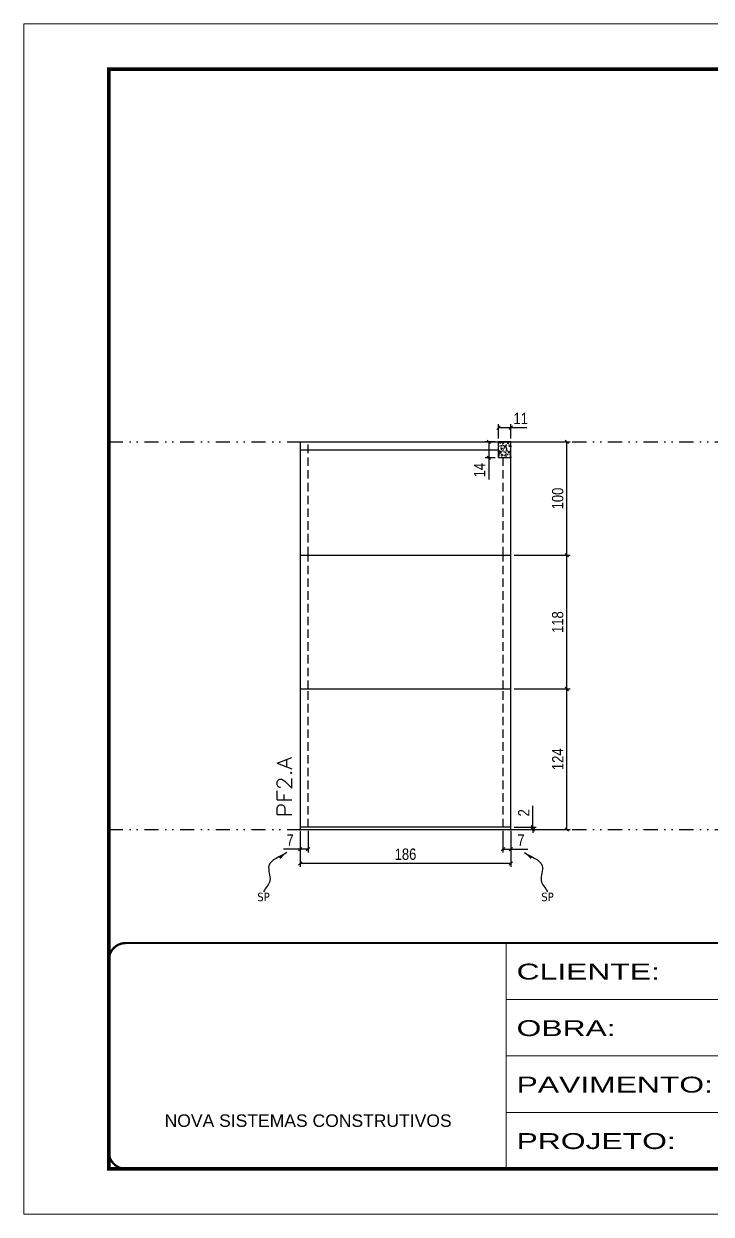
# Model space of a CAD drawing. Extents: x 14400 to 27878, y -21631 to 6985.
# Drawn here: x 15985 to 16591, y -12442 to -11392 of the extents above; entities that cross this region are included whole.
import ezdxf

# ---------------------------------------------------------------- set-up
doc = ezdxf.new("R2010")
doc.units = 0
for name, pattern in [('CONTINUO', [0]), ('DASHED', [0.75, 0.5, -0.25]), ('DIVIDE2', [0.625, 0.25, -0.125, 0, -0.125, 0, -0.125]), ('HIDDEN', [0.375, 0.25, -0.125])]:
    doc.linetypes.add(name, pattern=pattern)
for name, color, linetype in [('COTA', 241, 'Continuous'), ('Nível', 160, 'Continuous'), ('Painéis', 200, 'Continuous'), ('SARR_2.2x7', 40, 'Continuous'), ('Sarrafo de Pressão', 42, 'HIDDEN'), ('texto', 7, 'Continuous')]:
    doc.layers.add(name, color=color, linetype=linetype)
for name, color, linetype, lineweight in [('Folhas', 255, 'Continuous', 9), ('SARRAFO DE PRESSAO', 251, 'DASHED', 9), ('Texto Seção', 7, 'Continuous', 15)]:
    doc.layers.add(name, color=color, linetype=linetype, lineweight=lineweight)
doc.styles.add('ARIAL', font='arial.ttf')
doc.styles.add('COTA TECNICA', font='techl___.ttf', dxfattribs={"height": 10})
doc.styles.add('COTA TECNICA-50', font='techl___.ttf', dxfattribs={"height": 10})
doc.styles.add('REGUA-120', font='ROMANS.shx', dxfattribs={"height": 15})
doc.styles.get("Standard").update_dxf_attribs({"font": 'arial.ttf'})
doc.styles.add('Tecnologia', font='')
doc.styles.get('Tecnologia').set_extended_font_data('Forgotten Futurist')
doc.dimstyles.new('COTA PAINEL-50', dxfattribs={"dimtxt": 10, "dimasz": 3, "dimexe": 3, "dimexo": 3, "dimgap": 3, "dimtad": 1, "dimdec": 1, "dimzin": 12, "dimdsep": 46, "dimtxsty": 'COTA TECNICA-50', "dimblk1": 'OBLIQUE', "dimblk2": 'OBLIQUE', "dimsah": 1, "dimcen": 0.9, "dimclrd": 4, "dimclre": 4, "dimclrt": 240, "dimadec": 1, "dimazin": 3, "dimtfac": 1, "dimtdec": 1, "dimtmove": 0, "dimatfit": 3, "dimfxl": 1, "dimtolj": 1, "dimtzin": 12, "dimarcsym": 0})
doc.dimstyles.new('PAINEL', dxfattribs={"dimtxt": 10, "dimasz": 3, "dimexe": 3, "dimexo": 3, "dimgap": 3, "dimtad": 1, "dimdec": 1, "dimzin": 12, "dimdsep": 46, "dimtxsty": 'COTA TECNICA', "dimblk1": 'OBLIQUE', "dimblk2": 'OBLIQUE', "dimsah": 1, "dimcen": 0.9, "dimclrd": 4, "dimclre": 4, "dimclrt": 240, "dimadec": 1, "dimazin": 3, "dimtfac": 1, "dimtdec": 1, "dimtmove": 0, "dimatfit": 3, "dimfxl": 1, "dimtolj": 1, "dimtzin": 12, "dimarcsym": 0})
doc.dimstyles.get("Standard").update_dxf_attribs({"dimtxt": 0.18, "dimasz": 0.18, "dimexe": 0.18, "dimexo": 0.0625, "dimgap": 0.09, "dimtad": 0, "dimtih": 1, "dimtoh": 1, "dimdec": 4, "dimzin": 0, "dimdsep": 46, "dimtxsty": 'Standard', "dimcen": 0.09, "dimadec": 0, "dimazin": 0, "dimtfac": 1, "dimtdec": 4, "dimtofl": 0, "dimtmove": 0, "dimatfit": 3, "dimfxl": 1, "dimtolj": 1, "dimtzin": 0, "dimarcsym": 0})

# ---------------------------------------------------------------- blocks, each defined once
blk = doc.blocks.new('9999999999')
at = {"color": 30, "linetype": 'CONTINUO'}
for p, q in [((98564.6, 34230.2), (98564.6, 34429.4)), ((98564.6, 34379.6), (99584, 34379.6)), ((98564.6, 34329.8), (99488, 34329.8)), ((98564.6, 34280), (99488, 34280))]:
    blk.add_line(p, q, dxfattribs=at)
at = {"color": 30, "linetype": 'CONTINUO', "const_width": 2}
blk.add_lwpolyline([(99584, 34230.2), (99584, 34414.4, 0.414214), (99569, 34429.4), (98229, 34429.4, 0.414214), (98214, 34414.4), (98214, 34245.2, 0.414214), (98229, 34230.2), (99584, 34230.2)], format="xyb", dxfattribs=at)
at = {"layer": 'Folhas'}
blk.add_lwpolyline([(98139, 34190.2), (99624, 34190.2), (99624, 35240.2), (98139, 35240.2)], close=True, dxfattribs=at)
at = {"layer": 'Folhas', "color": 30, "const_width": 3}
blk.add_lwpolyline([(98214, 34230.2), (99584, 34230.2), (99584, 35200.2), (98214, 35200.2)], close=True, dxfattribs=at)
at = {"color": 7, "linetype": 'Continuous', "ltscale": 5, "style": 'ARIAL'}
blk.add_text('NOVA SISTEMAS CONSTRUTIVOS', height=11.059, dxfattribs=at).set_placement((98263.2, 34267.2))
at = {"layer": 'Folhas', "color": 7, "style": 'Tecnologia', "width": 1.5}
for s, p in [('CLIENTE:', (98573.7, 34397.2)), ('OBRA:', (98573.7, 34347.3)), ('PAVIMENTO:', (98573.7, 34297.5)), ('PROJETO:', (98573.7, 34247.7))]:
    blk.add_text(s, height=14, dxfattribs=at).set_placement(p)
blk = doc.blocks.new('_Oblique')
at = {"color": 0, "linetype": 'ByBlock', "lineweight": -2}
blk.add_line((-0.5, -0.5), (0.5, 0.5), dxfattribs=at)
blk = doc.blocks.new('*D4488')
at = {"layer": 'COTA', "color": 4, "lineweight": -2, "transparency": 16777216}
for p, q in [((16228.7, -12104.2), (16228.7, -12136.1)), ((16414.7, -12104.2), (16414.7, -12136.1)), ((16414.7, -12133.1), (16228.7, -12133.1))]:
    blk.add_line(p, q, dxfattribs=at)
at = {"layer": 'Defpoints', "color": 0, "transparency": 16777216}
for p in [(16228.7, -12101.2), (16414.7, -12101.2), (16228.7, -12133.1)]:
    blk.add_point(p, dxfattribs=at)
at = {"layer": 'COTA', "color": 4, "lineweight": -2, "transparency": 16777216, "xscale": 3, "yscale": 3, "zscale": 3, "rotation": 180}
blk.add_blockref('_Oblique', (16228.7, -12133.1), dxfattribs=at)
at = {"layer": 'COTA', "color": 4, "lineweight": -2, "transparency": 16777216, "xscale": 3, "yscale": 3, "zscale": 3}
blk.add_blockref('_Oblique', (16414.7, -12133.1), dxfattribs=at)
at = {"layer": 'COTA', "color": 240, "transparency": 16777216, "insert": (16321.7, -12125), "char_height": 10, "attachment_point": 5, "style": 'COTA TECNICA'}
blk.add_mtext('\\A1;186', dxfattribs=at)
blk = doc.blocks.new('*D4489')
at = {"layer": 'COTA', "color": 4, "lineweight": -2, "transparency": 16777216}
for p, q in [((16228.7, -12106.2), (16228.7, -12123.4)), ((16235.7, -12104.2), (16235.7, -12123.4)), ((16228.7, -12120.4), (16214, -12120.4)), ((16235.7, -12120.4), (16228.7, -12120.4))]:
    blk.add_line(p, q, dxfattribs=at)
at = {"layer": 'Defpoints', "color": 0, "transparency": 16777216}
for p in [(16228.7, -12103.2), (16235.7, -12101.2), (16228.7, -12120.4)]:
    blk.add_point(p, dxfattribs=at)
at = {"layer": 'COTA', "color": 4, "lineweight": -2, "transparency": 16777216, "xscale": 3, "yscale": 3, "zscale": 3, "rotation": 180}
blk.add_blockref('_Oblique', (16228.7, -12120.4), dxfattribs=at)
at = {"layer": 'COTA', "color": 4, "lineweight": -2, "transparency": 16777216, "xscale": 3, "yscale": 3, "zscale": 3}
blk.add_blockref('_Oblique', (16235.7, -12120.4), dxfattribs=at)
at = {"layer": 'COTA', "color": 240, "transparency": 16777216, "insert": (16219.9, -12112.4), "char_height": 10, "attachment_point": 5, "style": 'COTA TECNICA-50'}
blk.add_mtext('\\A1;7', dxfattribs=at)
blk = doc.blocks.new('*D4490')
at = {"layer": 'COTA', "color": 4, "lineweight": -2, "transparency": 16777216}
for p, q in [((16434, -12101.2), (16434, -12082.4)), ((16417.7, -12101.2), (16437, -12101.2)), ((16417.7, -12103.2), (16437, -12103.2)), ((16434, -12103.2), (16434, -12101.2)), ((16434, -12103.2), (16434, -12106.2))]:
    blk.add_line(p, q, dxfattribs=at)
at = {"layer": 'Defpoints', "color": 0, "transparency": 16777216}
for p in [(16414.7, -12101.2), (16414.7, -12103.2), (16434, -12103.2)]:
    blk.add_point(p, dxfattribs=at)
at = {"layer": 'COTA', "color": 4, "lineweight": -2, "transparency": 16777216, "xscale": 3, "yscale": 3, "zscale": 3}
for p, rotation in [((16434, -12101.2), 270), ((16434, -12103.2), 90)]:
    blk.add_blockref('_Oblique', p, dxfattribs=dict(at, rotation=rotation))
at = {"layer": 'COTA', "color": 240, "transparency": 16777216, "insert": (16426, -12088.4), "char_height": 10, "attachment_point": 5, "rotation": 90, "style": 'COTA TECNICA-50'}
blk.add_mtext('\\A1;2', dxfattribs=at)
blk = doc.blocks.new('*D4491')
at = {"layer": 'COTA', "color": 4, "linetype": 'ByBlock', "lineweight": -2, "transparency": 16777216}
for p, q in [((16417.7, -11979.2), (16467.1, -11979.2)), ((16464.1, -12103.2), (16464.1, -11979.2)), ((16417.7, -12103.2), (16467.1, -12103.2))]:
    blk.add_line(p, q, dxfattribs=at)
at = {"layer": 'Defpoints', "color": 0, "linetype": 'ByBlock', "transparency": 16777216}
for p in [(16414.7, -11979.2), (16464.1, -11979.2), (16414.7, -12103.2)]:
    blk.add_point(p, dxfattribs=at)
at = {"layer": 'COTA', "color": 4, "linetype": 'ByBlock', "lineweight": -2, "transparency": 16777216, "xscale": 3, "yscale": 3, "zscale": 3}
for p, rotation in [((16464.1, -11979.2), 90), ((16464.1, -12103.2), 270)]:
    blk.add_blockref('_Oblique', p, dxfattribs=dict(at, rotation=rotation))
at = {"layer": 'COTA', "color": 240, "linetype": 'ByBlock', "transparency": 16777216, "insert": (16456, -12041.2), "char_height": 10, "attachment_point": 5, "rotation": 90, "style": 'COTA TECNICA'}
blk.add_mtext('\\A1;124', dxfattribs=at)
blk = doc.blocks.new('*D4492')
at = {"layer": 'COTA', "color": 4, "linetype": 'ByBlock', "lineweight": -2, "transparency": 16777216}
for p, q in [((16417.7, -11979.2), (16467.1, -11979.2)), ((16464.1, -12103.2), (16464.1, -11979.2)), ((16417.7, -12103.2), (16467.1, -12103.2))]:
    blk.add_line(p, q, dxfattribs=at)
at = {"layer": 'Defpoints', "color": 0, "linetype": 'ByBlock', "transparency": 16777216}
for p in [(16414.7, -11979.2), (16464.1, -11979.2), (16414.7, -12103.2)]:
    blk.add_point(p, dxfattribs=at)
at = {"layer": 'COTA', "color": 4, "linetype": 'ByBlock', "lineweight": -2, "transparency": 16777216, "xscale": 3, "yscale": 3, "zscale": 3}
for p, rotation in [((16464.1, -11979.2), 90), ((16464.1, -12103.2), 270)]:
    blk.add_blockref('_Oblique', p, dxfattribs=dict(at, rotation=rotation))
at = {"layer": 'COTA', "color": 240, "linetype": 'ByBlock', "transparency": 16777216, "insert": (16456, -12041.2), "char_height": 10, "attachment_point": 5, "rotation": 90, "style": 'COTA TECNICA'}
blk.add_mtext('\\A1;124', dxfattribs=at)
blk = doc.blocks.new('*D4493')
at = {"layer": 'COTA', "color": 4, "lineweight": -2, "transparency": 16777216}
for p, q in [((16407.7, -12104.2), (16407.7, -12123.4)), ((16414.7, -12106.2), (16414.7, -12123.4)), ((16407.7, -12120.4), (16414.7, -12120.4)), ((16414.7, -12120.4), (16429.5, -12120.4))]:
    blk.add_line(p, q, dxfattribs=at)
at = {"layer": 'Defpoints', "color": 0, "transparency": 16777216}
for p in [(16407.7, -12101.2), (16414.7, -12103.2), (16414.7, -12120.4)]:
    blk.add_point(p, dxfattribs=at)
at = {"layer": 'COTA', "color": 4, "lineweight": -2, "transparency": 16777216, "xscale": 3, "yscale": 3, "zscale": 3, "rotation": 180}
blk.add_blockref('_Oblique', (16407.7, -12120.4), dxfattribs=at)
at = {"layer": 'COTA', "color": 4, "lineweight": -2, "transparency": 16777216, "xscale": 3, "yscale": 3, "zscale": 3}
blk.add_blockref('_Oblique', (16414.7, -12120.4), dxfattribs=at)
at = {"layer": 'COTA', "color": 240, "transparency": 16777216, "insert": (16423.6, -12112.4), "char_height": 10, "attachment_point": 5, "style": 'COTA TECNICA-50'}
blk.add_mtext('\\A1;7', dxfattribs=at)
blk = doc.blocks.new('*D4494')
at = {"layer": 'COTA', "color": 4, "lineweight": -2, "transparency": 16777216}
for p, q in [((16417.7, -11861.2), (16467.1, -11861.2)), ((16464.1, -11979.2), (16464.1, -11861.2)), ((16417.7, -11979.2), (16467.1, -11979.2))]:
    blk.add_line(p, q, dxfattribs=at)
at = {"layer": 'Defpoints', "color": 0, "transparency": 16777216}
for p in [(16414.7, -11861.2), (16464.1, -11861.2), (16414.7, -11979.2)]:
    blk.add_point(p, dxfattribs=at)
at = {"layer": 'COTA', "color": 4, "lineweight": -2, "transparency": 16777216, "xscale": 3, "yscale": 3, "zscale": 3}
for p, rotation in [((16464.1, -11861.2), 90), ((16464.1, -11979.2), 270)]:
    blk.add_blockref('_Oblique', p, dxfattribs=dict(at, rotation=rotation))
at = {"layer": 'COTA', "color": 240, "transparency": 16777216, "insert": (16456, -11920.2), "char_height": 10, "attachment_point": 5, "rotation": 90, "style": 'COTA TECNICA'}
blk.add_mtext('\\A1;118', dxfattribs=at)
blk = doc.blocks.new('*D4495')
at = {"layer": 'COTA', "color": 4, "lineweight": -2, "transparency": 16777216}
for p, q in [((16403.7, -11758.2), (16403.7, -11745.7)), ((16403.7, -11748.7), (16414.7, -11748.7)), ((16414.7, -11758.2), (16414.7, -11745.7)), ((16414.7, -11748.7), (16428.8, -11748.7))]:
    blk.add_line(p, q, dxfattribs=at)
at = {"layer": 'Defpoints', "color": 0, "transparency": 16777216}
for p in [(16414.7, -11748.7), (16403.7, -11761.2), (16414.7, -11761.2)]:
    blk.add_point(p, dxfattribs=at)
at = {"layer": 'COTA', "color": 4, "lineweight": -2, "transparency": 16777216, "xscale": 3, "yscale": 3, "zscale": 3, "rotation": 180}
blk.add_blockref('_Oblique', (16403.7, -11748.7), dxfattribs=at)
at = {"layer": 'COTA', "color": 4, "lineweight": -2, "transparency": 16777216, "xscale": 3, "yscale": 3, "zscale": 3}
blk.add_blockref('_Oblique', (16414.7, -11748.7), dxfattribs=at)
at = {"layer": 'COTA', "color": 240, "transparency": 16777216, "insert": (16423.3, -11740.6), "char_height": 10, "attachment_point": 5, "style": 'COTA TECNICA'}
blk.add_mtext('\\A1;11', dxfattribs=at)
blk = doc.blocks.new('*D4497')
at = {"layer": 'COTA', "color": 4, "lineweight": -2, "transparency": 16777216}
for p, q in [((16417.7, -11761.2), (16467.1, -11761.2)), ((16464.1, -11861.2), (16464.1, -11761.2)), ((16417.7, -11861.2), (16467.1, -11861.2))]:
    blk.add_line(p, q, dxfattribs=at)
at = {"layer": 'Defpoints', "color": 0, "transparency": 16777216}
for p in [(16414.7, -11761.2), (16464.1, -11761.2), (16414.7, -11861.2)]:
    blk.add_point(p, dxfattribs=at)
at = {"layer": 'COTA', "color": 4, "lineweight": -2, "transparency": 16777216, "xscale": 3, "yscale": 3, "zscale": 3}
for p, rotation in [((16464.1, -11761.2), 90), ((16464.1, -11861.2), 270)]:
    blk.add_blockref('_Oblique', p, dxfattribs=dict(at, rotation=rotation))
at = {"layer": 'COTA', "color": 240, "transparency": 16777216, "insert": (16456, -11811.2), "char_height": 10, "attachment_point": 5, "rotation": 90, "style": 'COTA TECNICA'}
blk.add_mtext('\\A1;100', dxfattribs=at)
blk = doc.blocks.new('*D4498')
at = {"layer": 'COTA', "color": 4, "lineweight": -2, "transparency": 16777216}
for p, q in [((16400.7, -11761.2), (16392.1, -11761.2)), ((16395.1, -11761.2), (16395.1, -11775.2)), ((16400.7, -11775.2), (16392.1, -11775.2)), ((16395.1, -11775.2), (16395.1, -11794.3))]:
    blk.add_line(p, q, dxfattribs=at)
at = {"layer": 'Defpoints', "color": 0, "transparency": 16777216}
for p in [(16403.7, -11761.2), (16395.1, -11775.2), (16403.7, -11775.2)]:
    blk.add_point(p, dxfattribs=at)
at = {"layer": 'COTA', "color": 4, "lineweight": -2, "transparency": 16777216, "xscale": 3, "yscale": 3, "zscale": 3}
for p, rotation in [((16395.1, -11761.2), 90), ((16395.1, -11775.2), 270)]:
    blk.add_blockref('_Oblique', p, dxfattribs=dict(at, rotation=rotation))
at = {"layer": 'COTA', "color": 240, "transparency": 16777216, "insert": (16387, -11786.2), "char_height": 10, "attachment_point": 5, "rotation": 90, "style": 'COTA TECNICA'}
blk.add_mtext('\\A1;14', dxfattribs=at)

msp = doc.modelspace()

# ---------------------------------------------------------------- hatches: boundary and pattern name
at = {"layer": 'COTA'}
h = msp.add_hatch(dxfattribs=at)
h.set_pattern_fill('AR-CONC', color=256, scale=0.03)
h.set_pattern_definition([(50, (1483.257, 0), (5.4655401, -0.4781726), [0.5715, -6.2865]), (355, (1483.257, 0), (-1.0573026, 5.7317054), [0.4572, -5.0292175]), (100.451445, (1483.7124, -0.04), (4.4082374, 5.2535326), [0.4857003, -5.3427073]), (46.1842, (1483.257, 1.524), (8.1323712, -1.2612698), [0.85725, -9.42975]), (96.635558, (1483.935, 1.419), (7.122124, 7.4227837), [0.7285507, -8.0140682]), (351.18415, (1483.257, 1.524), (7.122124, 7.4227837), [0.685799, -7.543792]), (21, (1484.019, 1.143), (4.5484317, -3.0679559), [0.5715, -6.2865]), (326, (1484.019, 1.143), (1.8540609, 5.525639), [0.4572, -5.0292]), (71.451445, (1484.398, 0.8873), (6.4024926, 2.457683), [0.4857003, -5.3426981]), (37.5, (1483.257, 0), (0.0926581, 2.53665117), [0, -4.96824, 0, -5.1054, 0, -5.04825]), (7.5, (1483.257, 0), (2.00458988, 3.00541724), [0, -2.91084, 0, -4.85394, 0, -1.92405]), (327.5, (1481.5577, 0), (4.06771786, -0.17186232), [0, -1.905, 0, -5.9436, 0, -7.8867]), (317.5, (1480.7957, 0), (4.44387544, 0.7627947), [0, -2.4765, 0, -3.94716, 0, -5.6007])])
h.paths.add_polyline_path([(16403.72, -11775.16), (16414.72, -11775.16), (16414.72, -11761.19), (16403.72, -11761.19)])

# ---------------------------------------------------------------- linework, layer by layer
for p, q in [((16414.72, -11761.19), (16403.72, -11761.19)), ((16414.72, -11775.16), (16414.72, -11761.19))]:
    msp.add_line(p, q, dxfattribs=at)
at = {"layer": 'Nível', "color": 4, "linetype": 'DIVIDE2', "ltscale": 50}
for p, q in [((16059.97, -11761.19), (17429.97, -11761.19)), ((16059.97, -12103.19), (17429.97, -12103.19))]:
    msp.add_line(p, q, dxfattribs=at)
at = {"layer": 'Painéis'}
for p, q in [((16228.72, -11761.19), (16228.72, -12101.19)), ((16228.72, -11761.19), (16403.72, -11761.19)), ((16403.72, -11775.16), (16403.72, -11761.19)), ((16403.72, -11775.16), (16414.72, -11775.16)), ((16414.72, -12101.19), (16414.72, -11775.16)), ((16228.72, -11861.19), (16414.72, -11861.19)), ((16228.72, -11979.19), (16414.72, -11979.19))]:
    msp.add_line(p, q, dxfattribs=at)
msp.add_lwpolyline([(16414.72, -12101.19), (16228.72, -12101.19), (16228.72, -12103.19), (16414.72, -12103.19)], close=True, dxfattribs=at)
at = {"layer": 'SARR_2.2x7'}
msp.add_line((16228.72, -11768.19), (16403.72, -11768.19), dxfattribs=at)
at = {"layer": 'Sarrafo de Pressão', "ltscale": 30}
for p, q in [((16235.72, -11861.19), (16235.72, -11761.19)), ((16407.72, -11861.19), (16407.72, -11775.16)), ((16235.72, -11979.19), (16235.72, -11861.19)), ((16407.72, -11979.19), (16407.72, -11861.19)), ((16235.72, -12101.19), (16235.72, -11979.19)), ((16407.72, -12101.19), (16407.72, -11979.19))]:
    msp.add_line(p, q, dxfattribs=at)

# ---------------------------------------------------------------- block references
at = {"layer": 'SARRAFO DE PRESSAO', "color": 6, "linetype": 'ByBlock'}
msp.add_blockref('9999999999', (-82154.01, -46632.68), dxfattribs=at)

# ---------------------------------------------------------------- texts
at = {"layer": 'texto', "color": 0, "char_height": 7.5, "attachment_point": 5}
for insert in [(16196.47, -12162.68), (16446.97, -12162.68)]:
    msp.add_mtext('{\\fTahoma|b0|i0|c0|p34;\\C4;SP}', dxfattribs=dict(at, insert=insert))
at = {"layer": 'Texto Seção', "style": 'REGUA-120', "width": 1.1}
msp.add_text('PF2.A', height=13, rotation=90, dxfattribs=at).set_placement((16221.47, -12092.43))

# ---------------------------------------------------------------- dimensions: what is measured, and where the dimension line sits
at = {"layer": 'COTA'}
for base, p1, p2, angle, dimstyle, picture, middle in [((16414.72, -11748.7), (16403.72, -11761.19), (16414.72, -11761.19), 0, 'PAINEL', '*D4495', (16423.27, -11740.64)), ((16395.06, -11775.16), (16403.72, -11761.19), (16403.72, -11775.16), 90, 'PAINEL', '*D4498', (16386.98, -11786.22)), ((16464.09, -11761.19), (16414.72, -11861.19), (16414.72, -11761.19), 90, 'PAINEL', '*D4497', (16455.99, -11811.19)), ((16464.09, -11861.19), (16414.72, -11979.19), (16414.72, -11861.19), 90, 'PAINEL', '*D4494', (16455.99, -11920.19)), ((16228.72, -12120.43), (16235.72, -12101.19), (16228.72, -12103.19), 180, 'COTA PAINEL-50', '*D4489', (16219.86, -12112.36))]:
    dim = msp.add_linear_dim(base=base, p1=p1, p2=p2, angle=angle, dimstyle=dimstyle, dxfattribs=at)
    dim.commit()
    dim.dimension.update_dxf_attribs({"geometry": picture, "text_midpoint": middle})
at = {"layer": 'COTA', "linetype": 'ByBlock'}
for picture in ['*D4491', '*D4492']:
    dim = msp.add_aligned_dim(p1=(16414.72, -12103.19), p2=(16414.72, -11979.19), distance=-49.37, dimstyle='PAINEL', dxfattribs=at)
    dim.commit()
    dim.dimension.update_dxf_attribs({"geometry": picture, "text_midpoint": (16456.02, -12041.19)})
at = {"layer": 'COTA'}
dim = msp.add_linear_dim(base=(16433.98, -12103.19), p1=(16414.72, -12101.19), p2=(16414.72, -12103.19), angle=90, dimstyle='COTA PAINEL-50', dxfattribs=at)
dim.commit()
dim.dimension.update_dxf_attribs({"geometry": '*D4490', "text_midpoint": (16433.98, -12088.44), "dimtype": 160})
dim = msp.add_linear_dim(base=(16228.72, -12133.09), p1=(16414.72, -12101.19), p2=(16228.72, -12101.19), angle=180, dimstyle='PAINEL', override={"dimarcsym": 2}, dxfattribs=at)
dim.commit()
dim.dimension.update_dxf_attribs({"geometry": '*D4488', "text_midpoint": (16321.72, -12124.96)})
dim = msp.add_linear_dim(base=(16414.72, -12120.43), p1=(16407.72, -12101.19), p2=(16414.72, -12103.19), dimstyle='COTA PAINEL-50', dxfattribs=at)
dim.commit()
dim.dimension.update_dxf_attribs({"geometry": '*D4493', "text_midpoint": (16423.59, -12112.36)})

# ---------------------------------------------------------------- leaders
at = {"layer": 'COTA', "path_type": 1}
for points in [[(16216.89, -12123.37), (16201.11, -12135.21), (16202.03, -12148.21), (16196.48, -12158)], [(16426.55, -12123.37), (16442.34, -12135.21), (16441.41, -12148.21), (16446.96, -12158)]]:
    msp.add_leader(points, dimstyle='Standard', override={"dimasz": 8}, dxfattribs=at)

doc.saveas('drawing.dxf')
